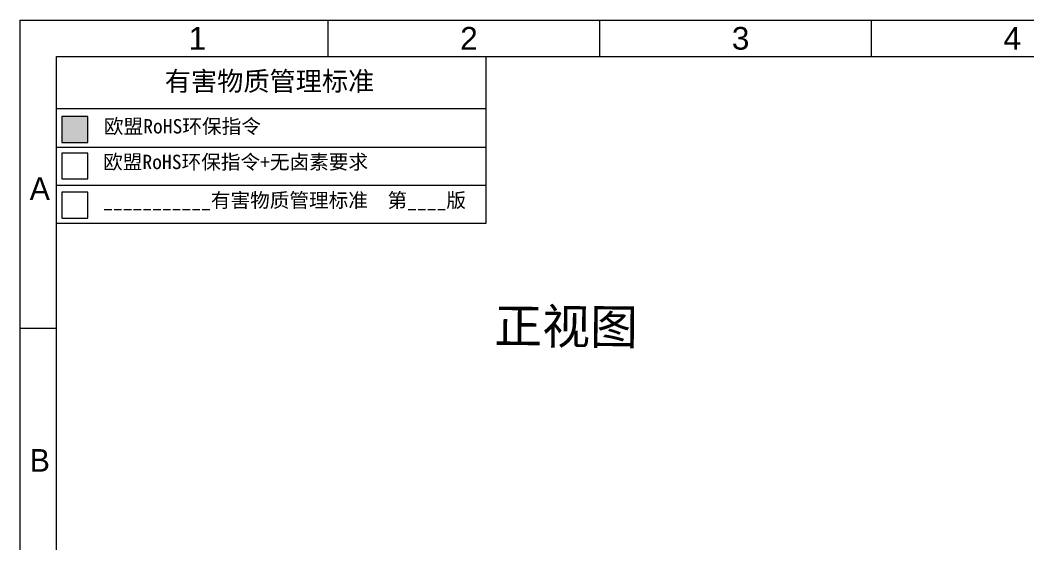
# Model space of a CAD drawing. Header units: millimetres. Extents: x 17 to 351, y 28 to 265.
# Drawn here: x 16.8 to 137.5, y 202 to 264.7 of the extents above; entities that cross this region are included whole.
import ezdxf

# ---------------------------------------------------------------- set-up
doc = ezdxf.new("R2010")
doc.units = ezdxf.units.MM
doc.layers.add('DIM', color=3, linetype='Continuous', lineweight=5)
doc.layers.add('图框', color=255, linetype='Continuous', lineweight=5)
doc.styles.get("Standard").update_dxf_attribs({"font": 'arial.ttf'})

msp = doc.modelspace()

# ---------------------------------------------------------------- hatches: boundary and pattern name
at = {"layer": '图框', "lineweight": 5}
msp.add_hatch(color=3, dxfattribs=at).paths.add_polyline_path([(21.796, 253.132), (21.796, 250.031), (24.897, 250.031), (24.897, 253.132)])

# ---------------------------------------------------------------- linework, layer by layer
at = {"layer": '图框', "color": 7, "linetype": 'ByBlock', "lineweight": 13, "ltscale": 0.55}
for p, q in [((16.794, 27.935), (16.794, 264.678)), ((16.794, 264.678), (351.227, 264.678)), ((53.712, 260.334), (53.712, 264.678)), ((86.287, 260.334), (86.287, 264.678)), ((118.861, 260.334), (118.861, 264.678)), ((21.138, 32.279), (21.138, 260.334)), ((21.138, 260.334), (346.883, 260.334)), ((16.794, 227.754), (21.138, 227.754))]:
    msp.add_line(p, q, dxfattribs=at)
at = {"layer": '图框', "color": 1, "lineweight": 5}
for points in [[(21.138, 260.334), (72.63, 260.334), (72.63, 240.29), (21.138, 240.29)], [(21.796, 245.654), (24.897, 245.654), (24.897, 248.755), (21.796, 248.755)], [(21.796, 240.953), (24.897, 240.953), (24.897, 244.054), (21.796, 244.054)]]:
    msp.add_lwpolyline(points, close=True, dxfattribs=at)
at = {"layer": '图框', "color": 1, "linetype": 'Continuous', "lineweight": 5}
for points in [[(21.138, 254.07), (72.63, 254.07)], [(21.138, 249.476), (72.63, 249.476)], [(21.138, 244.883), (72.63, 244.883)]]:
    msp.add_lwpolyline(points, dxfattribs=at)
at = {"layer": '图框', "color": 3, "lineweight": 5}
msp.add_lwpolyline([(21.796, 250.031), (24.897, 250.031), (24.897, 253.132), (21.796, 253.132)], close=True, dxfattribs=at)

# ---------------------------------------------------------------- texts
at = {"layer": 'DIM', "color": 1, "insert": (73.687, 230.174), "char_height": 4.2042, "width": 25.64897, "attachment_point": 1, "rotation": 359.42318}
msp.add_mtext('{\\fSimSun|b0|i0|c134|p54;正视图}', dxfattribs=at)
at = {"layer": '图框', "color": 7, "linetype": 'ByBlock', "lineweight": 13, "ltscale": 0.55, "width": 4.62148}
for s, insert, char_height, attachment_point in [('1', (36.978, 263.859), 2.715, 1), ('2', (69.553, 263.859), 2.715, 1), ('3', (102.127, 263.859), 2.715, 1), ('4', (134.702, 263.859), 2.715, 1), ('{\\fￚ￫?￫]￪N|b0|i0|c136|p54;A}', (17.94, 243.14), 2.71494, 7), ('{\\f\uffd0ￂﾼﾚￃ\ufff7\ufff3w|b0|i0|c134|p54;B}', (17.94, 210.566), 2.71494, 7)]:
    msp.add_mtext(s, dxfattribs=dict(at, insert=insert, char_height=char_height, attachment_point=attachment_point))
at = {"layer": '图框', "color": 1, "lineweight": 5, "attachment_point": 1}
for s, insert, char_height, width in [('{\\fSimSun|b1|i0|c134|p2;有害物质管理标准}', (34.14, 258.514), 2.30151, 27.75038), ('{\\fSimSun|b0|i0|c134|p2;欧盟RoHS环保指令}', (26.839, 252.822), 1.72613, 19.82206), ('{\\fSimSun|b0|i0|c134|p2;欧盟RoHS环保指令+无卤素要求}', (26.743, 248.55), 1.72613, 34.14618), ('{\\fSimSun|b0|i0|c134|p2;___________有害物质管理标准  第____版}', (26.743, 243.957), 1.72613, 45.70413)]:
    msp.add_mtext(s, dxfattribs=dict(at, insert=insert, char_height=char_height, width=width))

doc.saveas('drawing.dxf')
